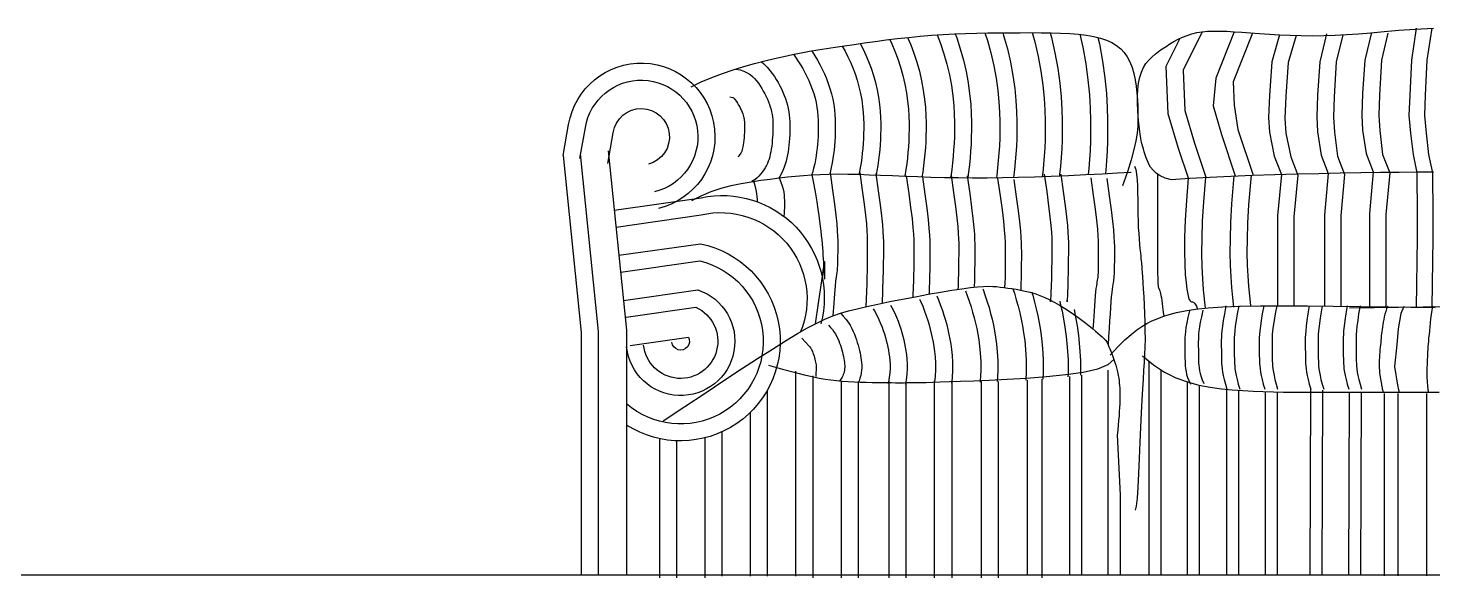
# Model space of a CAD drawing. Header units: inches. Extents: x 11 to 53.5, y 7.4 to 32.2.
# Drawn here: x 41.159 to 43.636, y 22.053 to 23.022 of the extents above; entities that cross this region are included whole.
import ezdxf

# ---------------------------------------------------------------- set-up
doc = ezdxf.new("R2010")
doc.units = ezdxf.units.IN
doc.header["$MEASUREMENT"] = 0
doc.layers.add('02', color=2, linetype='Continuous')
doc.layers.add('1', color=1, linetype='Continuous')

msp = doc.modelspace()

# ---------------------------------------------------------------- linework, layer by layer
at = {"layer": '02'}
msp.add_line((43.0846, 22.1993), (43.0846, 22.0579), dxfattribs=at)
for points in [[(42.3281, 22.9183), (42.3462, 22.9268), (42.3647, 22.9346), (42.3836, 22.9417), (42.4026, 22.9482), (42.4214, 22.954), (42.44, 22.9593), (42.4579, 22.964), (42.4751, 22.9682), (42.4914, 22.9719), (42.507, 22.9752), (42.522, 22.9781), (42.5368, 22.9808), (42.5516, 22.9833), (42.5667, 22.9857), (42.5822, 22.9881), (42.5985, 22.9905), (42.6157, 22.993), (42.6338, 22.9956), (42.6525, 22.9982), (42.6719, 23.0007), (42.6916, 23.0031), (42.7117, 23.0053), (42.7319, 23.0073), (42.7522, 23.009), (42.7723, 23.0104), (42.7923, 23.0115), (42.8121, 23.0122), (42.8318, 23.0128), (42.8513, 23.0132), (42.8706, 23.0134), (42.8896, 23.0136), (42.9084, 23.0136), (42.9269, 23.0137), (42.9451, 23.0136), (42.9627, 23.0134), (42.9796, 23.0129), (42.9958, 23.0121), (43.011, 23.0109), (43.0253, 23.0092), (43.0383, 23.007), (43.0501, 23.0041), (43.0606, 23.0006), (43.07, 22.9963), (43.0783, 22.9912), (43.0855, 22.9853), (43.0918, 22.9785), (43.0971, 22.9708), (43.1016, 22.9621), (43.1054, 22.9524), (43.1084, 22.9419), (43.1108, 22.9307), (43.1126, 22.9191), (43.114, 22.9072), (43.1149, 22.8951), (43.1155, 22.8832), (43.1158, 22.8715), (43.1159, 22.8602), (43.1155, 22.8487), (43.1143, 22.8365), (43.1122, 22.8229), (43.1088, 22.8075), (43.1039, 22.7895), (43.0972, 22.7684), (43.0884, 22.7436)], [(42.7099, 23.0051), (42.7153, 22.9924), (42.7209, 22.9775), (42.7261, 22.9618), (42.7307, 22.9455), (42.7345, 22.9289), (42.7375, 22.9125), (42.7397, 22.8966), (42.7412, 22.8815), (42.742, 22.8676), (42.7424, 22.8549), (42.7424, 22.8431), (42.7422, 22.8319), (42.7417, 22.821), (42.7411, 22.8104), (42.7403, 22.7999), (42.7392, 22.7894), (42.738, 22.7788), (42.7364, 22.7677), (42.7351, 22.7597)], [(42.7622, 23.0097), (42.768, 22.9943), (42.7739, 22.9765), (42.7791, 22.9579), (42.7835, 22.9391), (42.7869, 22.9204), (42.7894, 22.9024), (42.7911, 22.8854), (42.792, 22.8698), (42.7924, 22.8556), (42.7924, 22.8426), (42.7922, 22.8303), (42.7917, 22.8185), (42.791, 22.8069), (42.7901, 22.7955), (42.7889, 22.784), (42.7875, 22.7724), (42.7858, 22.7601), (42.7856, 22.7584)], [(42.7936, 23.0115), (42.7963, 23.0043), (42.8026, 22.9853), (42.8082, 22.9654), (42.8129, 22.9452), (42.8165, 22.9252), (42.8192, 22.9059), (42.821, 22.8878), (42.822, 22.8711), (42.8224, 22.8561), (42.8224, 22.8423), (42.8221, 22.8294), (42.8216, 22.8169), (42.8209, 22.8048), (42.8199, 22.7928), (42.8188, 22.7808), (42.8173, 22.7685), (42.8158, 22.758)], [(42.8461, 23.0131), (42.8504, 22.9999), (42.8566, 22.9778), (42.8618, 22.9554), (42.8659, 22.9332), (42.8689, 22.9118), (42.8708, 22.8917), (42.8719, 22.8733), (42.8724, 22.8568), (42.8724, 22.8418), (42.8721, 22.8278), (42.8716, 22.8144), (42.8708, 22.8013), (42.8697, 22.7884), (42.8685, 22.7754), (42.8669, 22.7621), (42.8663, 22.7581)], [(42.8775, 23.0135), (42.8791, 23.0087), (42.8857, 22.9853), (42.8912, 22.9615), (42.8955, 22.9379), (42.8987, 22.9153), (42.9007, 22.894), (42.9019, 22.8747), (42.9024, 22.8573), (42.9024, 22.8416), (42.9021, 22.8269), (42.9015, 22.8129), (42.9007, 22.7992), (42.8996, 22.7857), (42.8983, 22.7722), (42.8967, 22.7586)], [(42.9296, 23.0137), (42.9341, 22.9977), (42.9402, 22.9717), (42.9449, 22.9459), (42.9484, 22.9211), (42.9506, 22.8979), (42.9519, 22.8769), (42.9524, 22.8581), (42.9524, 22.8411), (42.9521, 22.8253), (42.9515, 22.8103), (42.9506, 22.7957), (42.9494, 22.7813), (42.948, 22.7668), (42.9472, 22.76)], [(42.9609, 23.0134), (42.9632, 23.0052), (42.9696, 22.9778), (42.9745, 22.9506), (42.9782, 22.9246), (42.9805, 22.9003), (42.9818, 22.8782), (42.9824, 22.8585), (42.9824, 22.8408), (42.9821, 22.8244), (42.9814, 22.8088), (42.9805, 22.7936), (42.9793, 22.7786), (42.9778, 22.7635), (42.9776, 22.7612)], [(43.0133, 23.0107), (43.0185, 22.9879), (43.0239, 22.9586), (43.0278, 22.9304), (43.0304, 22.9042), (43.0318, 22.8804), (43.0324, 22.8593), (43.0324, 22.8403), (43.0321, 22.8228), (43.0314, 22.8062), (43.0304, 22.7901), (43.0291, 22.7742), (43.0281, 22.7636)], [(43.0453, 23.0053), (43.0479, 22.9941), (43.0536, 22.9634), (43.0576, 22.9339), (43.0603, 22.9065), (43.0618, 22.8817), (43.0624, 22.8597), (43.0624, 22.8401), (43.062, 22.8219), (43.0613, 22.8047), (43.0603, 22.788), (43.059, 22.7715), (43.0584, 22.7653)], [(43.1751, 22.754), (43.1639, 22.7574), (43.1549, 22.7615), (43.1479, 22.7662), (43.1424, 22.7713), (43.1382, 22.7766), (43.135, 22.7821), (43.1326, 22.7877), (43.1306, 22.793), (43.1287, 22.7982), (43.127, 22.8034), (43.1254, 22.8086), (43.1238, 22.8142), (43.1224, 22.8203), (43.121, 22.8272), (43.1197, 22.835), (43.1185, 22.8439), (43.1173, 22.8541), (43.1163, 22.8652), (43.1155, 22.8771), (43.1151, 22.8893), (43.1152, 22.9015), (43.1158, 22.9134), (43.1171, 22.9247), (43.1191, 22.935), (43.1219, 22.9441), (43.1256, 22.952), (43.1299, 22.959), (43.1348, 22.9651), (43.1402, 22.9706), (43.1461, 22.9757), (43.1523, 22.9804), (43.1588, 22.9849), (43.1654, 22.9894), (43.1722, 22.9938), (43.1793, 22.9981), (43.1867, 23.0021), (43.1944, 23.0057), (43.2024, 23.0089), (43.2108, 23.0117), (43.2196, 23.0138), (43.2289, 23.0153), (43.2387, 23.0162), (43.2491, 23.0165), (43.2603, 23.0164), (43.2723, 23.016), (43.2852, 23.0152), (43.2991, 23.0143), (43.3142, 23.0132), (43.3303, 23.0121), (43.3475, 23.0109), (43.3655, 23.0099), (43.3843, 23.0091), (43.4037, 23.0085), (43.4234, 23.0082), (43.4434, 23.0084), (43.4635, 23.009), (43.4837, 23.0102), (43.5044, 23.0117), (43.5262, 23.0136), (43.5498, 23.0157), (43.5757, 23.0178), (43.6046, 23.0199), (43.6369, 23.0217)], [(43.2293, 23.0153), (43.1955, 22.9476), (43.1986, 22.8763), (43.2154, 22.8191), (43.2355, 22.7587)], [(43.2852, 23.0152), (43.2532, 22.9333), (43.2483, 22.8845), (43.2631, 22.8341), (43.2875, 22.7611)], [(43.3176, 23.013), (43.2835, 22.9268), (43.2853, 22.8859), (43.2918, 22.843), (43.3187, 22.7623)], [(43.3655, 23.0099), (43.3518, 22.9624), (43.3475, 22.9031), (43.346, 22.864), (43.3475, 22.838), (43.3562, 22.7961), (43.3687, 22.7639), (43.362, 22.6905), (43.362, 22.5324)], [(43.3945, 23.0085), (43.3808, 22.9609), (43.3764, 22.9016), (43.375, 22.8626), (43.3764, 22.8366), (43.3851, 22.7946), (43.3976, 22.7625), (43.3909, 22.689), (43.3909, 22.5322)], [(43.448, 23.0114), (43.4364, 22.9622), (43.4321, 22.9034), (43.4309, 22.8651), (43.4321, 22.839), (43.4387, 22.7975), (43.4511, 22.7654), (43.4444, 22.6919), (43.4444, 22.5317)], [(43.477, 23.0099), (43.4655, 22.9622), (43.4619, 22.9003), (43.4606, 22.8645), (43.4625, 22.8384), (43.4676, 22.7961), (43.4801, 22.7639), (43.4734, 22.6905), (43.4734, 22.5312)], [(43.5276, 23.0142), (43.5159, 22.9651), (43.5117, 22.9062), (43.5105, 22.868), (43.5117, 22.8419), (43.5182, 22.8004), (43.5307, 22.7683), (43.524, 22.6948), (43.524, 22.5285)], [(43.5565, 23.0128), (43.5451, 22.9651), (43.5414, 22.9032), (43.5402, 22.8674), (43.542, 22.8413), (43.5472, 22.799), (43.5597, 22.7668), (43.553, 22.6934), (43.553, 22.5288)], [(43.6064, 23.0215), (43.5978, 22.9651), (43.5949, 22.9032), (43.5935, 22.8674), (43.5964, 22.8366), (43.6007, 22.799), (43.6074, 22.7668), (43.6079, 22.6934), (43.6079, 22.6514), (43.6061, 22.5294)], [(43.6339, 23.0215), (43.6253, 22.9651), (43.6224, 22.9032), (43.621, 22.8674), (43.6239, 22.8366), (43.6282, 22.799), (43.6349, 22.7668), (43.6354, 22.6934), (43.6354, 22.6514), (43.6336, 22.5297)], [(42.541, 22.9815), (42.5417, 22.9804), (42.5465, 22.9729), (42.551, 22.9652), (42.5553, 22.9574), (42.5593, 22.9494), (42.5632, 22.9413), (42.5667, 22.9328), (42.57, 22.9241), (42.573, 22.915), (42.5756, 22.9057), (42.5778, 22.8964), (42.5795, 22.887), (42.5808, 22.8779), (42.5817, 22.8691), (42.5822, 22.8606), (42.5824, 22.8524), (42.5824, 22.8446), (42.5823, 22.8368), (42.5819, 22.8292), (42.5815, 22.8216), (42.5809, 22.8141), (42.5801, 22.8067), (42.5793, 22.7992), (42.5782, 22.7918), (42.5769, 22.784), (42.5753, 22.7758), (42.5732, 22.7669), (42.5725, 22.7644)], [(42.5945, 22.9899), (42.5995, 22.9808), (42.6043, 22.9713), (42.6089, 22.9616), (42.6131, 22.9514), (42.6172, 22.9408), (42.6209, 22.9297), (42.6241, 22.9182), (42.6268, 22.9065), (42.6289, 22.895), (42.6305, 22.8837), (42.6315, 22.873), (42.6321, 22.8628), (42.6324, 22.8532), (42.6324, 22.8441), (42.6322, 22.8353), (42.6319, 22.8267), (42.6314, 22.8181), (42.6307, 22.8097), (42.6299, 22.8013), (42.6289, 22.7928), (42.6277, 22.7843), (42.6261, 22.7751), (42.6242, 22.7651), (42.6239, 22.764)], [(42.6262, 22.9945), (42.6313, 22.9845), (42.6363, 22.9738), (42.641, 22.9626), (42.6455, 22.9508), (42.6496, 22.9384), (42.6532, 22.9256), (42.6562, 22.9127), (42.6585, 22.8998), (42.6603, 22.8872), (42.6614, 22.8753), (42.6621, 22.8641), (42.6624, 22.8537), (42.6624, 22.8438), (42.6622, 22.8344), (42.6618, 22.8251), (42.6613, 22.816), (42.6606, 22.807), (42.6597, 22.798), (42.6586, 22.789), (42.6573, 22.7797), (42.6557, 22.7698), (42.6543, 22.7629)], [(42.6785, 23.0015), (42.682, 22.9941), (42.6874, 22.9812), (42.6926, 22.9675), (42.6974, 22.9531), (42.7016, 22.9381), (42.7051, 22.9228), (42.7079, 22.9077), (42.7099, 22.8931), (42.7113, 22.8792), (42.7121, 22.8663), (42.7124, 22.8544), (42.7124, 22.8433), (42.7122, 22.8328), (42.7118, 22.8226), (42.7112, 22.8125), (42.7104, 22.8026), (42.7094, 22.7927), (42.7082, 22.7826), (42.7067, 22.7722), (42.7049, 22.7609), (42.7049, 22.7608)], [(43.1899, 23.0036), (43.1652, 22.9541), (43.1688, 22.8713), (43.1868, 22.8101), (43.2048, 22.7561)], [(42.452, 22.9624), (42.4565, 22.9588), (42.4624, 22.953), (42.4672, 22.9472), (42.4712, 22.9417), (42.4749, 22.9364), (42.4783, 22.9311), (42.4815, 22.9256), (42.4846, 22.92), (42.4874, 22.9144), (42.49, 22.9088), (42.4925, 22.9031), (42.4946, 22.8973), (42.4965, 22.8916), (42.4981, 22.8859), (42.4995, 22.8801), (42.5005, 22.8743), (42.5013, 22.8686), (42.5019, 22.8628), (42.5022, 22.857), (42.5024, 22.8512), (42.5024, 22.8453), (42.5023, 22.8393), (42.502, 22.8333), (42.5017, 22.8272), (42.5012, 22.8212), (42.5006, 22.8153), (42.4999, 22.8095), (42.4991, 22.8038), (42.4982, 22.7983), (42.4971, 22.7928), (42.4958, 22.7873), (42.4942, 22.7818), (42.4923, 22.7763), (42.4901, 22.7709), (42.4875, 22.7655), (42.4845, 22.7602), (42.4828, 22.7575)], [(42.5085, 22.9755), (42.512, 22.9707), (42.5166, 22.9639), (42.5209, 22.9572), (42.525, 22.9504), (42.5288, 22.9434), (42.5324, 22.9363), (42.5357, 22.9291), (42.5389, 22.9217), (42.5418, 22.9141), (42.5443, 22.9062), (42.5466, 22.8983), (42.5484, 22.8903), (42.5499, 22.8823), (42.551, 22.8744), (42.5517, 22.8667), (42.5522, 22.8592), (42.5524, 22.852), (42.5524, 22.8449), (42.5523, 22.8378), (42.552, 22.8307), (42.5515, 22.8237), (42.551, 22.8168), (42.5503, 22.8099), (42.5495, 22.8031), (42.5486, 22.7963), (42.5474, 22.7894), (42.546, 22.7822), (42.5442, 22.7746), (42.5419, 22.7667), (42.5407, 22.7631)], [(42.4069, 22.9495), (42.4147, 22.9479), (42.4214, 22.9457), (42.4271, 22.943), (42.4321, 22.94), (42.4364, 22.9365), (42.4402, 22.9327), (42.4436, 22.9286), (42.4468, 22.9244), (42.4498, 22.9199), (42.4527, 22.9154), (42.4554, 22.9107), (42.458, 22.906), (42.4604, 22.9013), (42.4626, 22.8966), (42.4646, 22.8919), (42.4663, 22.8873), (42.4678, 22.8828), (42.4691, 22.8784), (42.4701, 22.874), (42.4709, 22.8696), (42.4715, 22.8651), (42.472, 22.8605), (42.4723, 22.8557), (42.4724, 22.8508), (42.4724, 22.8456), (42.4723, 22.8403), (42.4721, 22.8348), (42.4717, 22.8293), (42.4713, 22.8239), (42.4708, 22.8185), (42.4702, 22.8133), (42.4695, 22.8084), (42.4687, 22.8037), (42.4678, 22.7992), (42.4668, 22.795), (42.4656, 22.7909), (42.4643, 22.787), (42.4627, 22.7831), (42.4608, 22.7793), (42.4587, 22.7755), (42.4563, 22.7717), (42.4536, 22.7679), (42.4507, 22.7643), (42.4477, 22.7609), (42.4445, 22.7578), (42.4414, 22.7551), (42.4382, 22.7529), (42.435, 22.7513)], [(42.3967, 22.9005), (42.4019, 22.8995), (42.4032, 22.899), (42.4033, 22.8989), (42.4043, 22.8977), (42.406, 22.8954), (42.408, 22.8924), (42.4101, 22.8892), (42.412, 22.886), (42.4138, 22.8827), (42.4155, 22.8794), (42.4169, 22.8763), (42.4182, 22.8733), (42.4192, 22.8706), (42.42, 22.8682), (42.4206, 22.866), (42.4211, 22.8638), (42.4215, 22.8616), (42.4219, 22.8592), (42.4221, 22.8566), (42.4223, 22.8535), (42.4224, 22.85), (42.4224, 22.8461), (42.4223, 22.8418), (42.4221, 22.8374), (42.4219, 22.8328), (42.4215, 22.8283), (42.4211, 22.8239), (42.4206, 22.8197), (42.42, 22.8159), (42.4195, 22.8126), (42.419, 22.8099), (42.4184, 22.8077), (42.418, 22.8061), (42.4175, 22.8047), (42.417, 22.8036), (42.4165, 22.8024), (42.4157, 22.8011), (42.4148, 22.7996), (42.4137, 22.798), (42.4125, 22.7966), (42.4115, 22.7954), (42.4108, 22.7948)], [(42.1025, 22.7971), (42.1346, 22.4852), (42.1346, 22.0579)], [(42.1324, 22.8001), (42.1646, 22.4867), (42.1646, 22.0579)], [(42.1821, 22.8052), (42.2146, 22.4893), (42.2146, 22.0579)], [(42.3294, 22.7176), (42.3461, 22.7263), (42.3634, 22.7335), (42.381, 22.7393), (42.3989, 22.744), (42.4167, 22.7478), (42.4342, 22.7509), (42.4513, 22.7534), (42.4677, 22.7556), (42.4832, 22.7575), (42.498, 22.7593), (42.5124, 22.7608), (42.5266, 22.7621), (42.541, 22.7632), (42.5557, 22.7639), (42.571, 22.7644), (42.5872, 22.7646), (42.6045, 22.7644), (42.6228, 22.764), (42.6421, 22.7633), (42.6623, 22.7626), (42.6834, 22.7617), (42.7053, 22.7608), (42.7278, 22.7599), (42.751, 22.7592), (42.7748, 22.7586), (42.7992, 22.7582), (42.8243, 22.758), (42.8502, 22.758), (42.877, 22.7582), (42.9046, 22.7587), (42.9333, 22.7595), (42.963, 22.7606), (42.9936, 22.7619), (43.0241, 22.7634), (43.0533, 22.765), (43.0799, 22.7665), (43.1028, 22.7679), (43.1036, 22.768)], [(42.4832, 22.7575), (42.4863, 22.7504), (42.4886, 22.7439), (42.4903, 22.7379), (42.4915, 22.7324), (42.4921, 22.7273), (42.4925, 22.7226), (42.4926, 22.7183), (42.4926, 22.7143), (42.4926, 22.7106), (42.4926, 22.7072), (42.4926, 22.7039), (42.4925, 22.7006), (42.4924, 22.6974), (42.4922, 22.6941), (42.4919, 22.6907), (42.4918, 22.6899)], [(42.541, 22.7632), (42.5444, 22.7453), (42.5473, 22.7294), (42.5497, 22.7153), (42.5517, 22.7027), (42.5534, 22.6915), (42.5548, 22.6815), (42.5559, 22.6723), (42.5569, 22.6639), (42.5577, 22.6559), (42.5584, 22.6483), (42.5591, 22.6411), (42.5596, 22.6343), (42.5601, 22.6277), (42.5605, 22.6213), (42.5609, 22.6151), (42.5613, 22.609), (42.5616, 22.603), (42.562, 22.5972), (42.5623, 22.592), (42.5627, 22.5874), (42.563, 22.5836), (42.5633, 22.5809), (42.5635, 22.5795), (42.5637, 22.5795), (42.5639, 22.581), (42.564, 22.5838), (42.5641, 22.5876), (42.5641, 22.5919), (42.5641, 22.5965), (42.5641, 22.601), (42.564, 22.605), (42.5639, 22.6082), (42.5637, 22.6101), (42.5633, 22.6098), (42.5625, 22.6062), (42.5612, 22.5981), (42.5592, 22.5846), (42.5563, 22.5646), (42.5523, 22.5369), (42.5471, 22.5005)], [(42.5732, 22.7669), (42.5776, 22.7363), (42.581, 22.7116), (42.5833, 22.6919), (42.5849, 22.6765), (42.5859, 22.6644), (42.5864, 22.6549), (42.5866, 22.6471), (42.5866, 22.6401), (42.5866, 22.6334), (42.5866, 22.6268), (42.5865, 22.6205), (42.5865, 22.6144), (42.5863, 22.6087), (42.5861, 22.6035), (42.5859, 22.5988), (42.5855, 22.5947), (42.585, 22.5911), (42.5844, 22.5873), (42.5837, 22.5826), (42.5829, 22.576), (42.5819, 22.5667), (42.5808, 22.5539), (42.5795, 22.5368), (42.578, 22.5144)], [(42.6254, 22.7669), (42.6298, 22.7363), (42.6332, 22.7116), (42.6355, 22.6919), (42.6371, 22.6765), (42.6381, 22.6644), (42.6386, 22.6549), (42.6388, 22.6471), (42.6388, 22.6401), (42.6388, 22.6334), (42.6388, 22.6265), (42.6388, 22.6192), (42.6387, 22.6114), (42.6385, 22.6029), (42.6383, 22.5934), (42.6381, 22.5827), (42.6377, 22.5707), (42.6363, 22.5305)], [(42.6537, 22.7654), (42.6582, 22.7349), (42.6615, 22.7101), (42.6639, 22.6905), (42.6655, 22.675), (42.6664, 22.6629), (42.6669, 22.6534), (42.6671, 22.6456), (42.6672, 22.6386), (42.6671, 22.6319), (42.6671, 22.625), (42.6671, 22.6177), (42.667, 22.6099), (42.6669, 22.6014), (42.6667, 22.5919), (42.6664, 22.5812), (42.665, 22.5366)], [(42.7074, 22.761), (42.7119, 22.7304), (42.7152, 22.7057), (42.7176, 22.686), (42.7192, 22.6705), (42.7201, 22.6584), (42.7206, 22.6489), (42.7208, 22.6411), (42.7208, 22.6342), (42.7208, 22.6274), (42.7208, 22.6205), (42.7208, 22.6133), (42.7207, 22.6055), (42.7206, 22.5969), (42.7204, 22.5874), (42.7201, 22.5767), (42.7197, 22.5647), (42.7193, 22.5512), (42.7191, 22.5474)], [(42.7358, 22.7595), (42.7402, 22.7289), (42.7435, 22.7042), (42.7459, 22.6845), (42.7475, 22.669), (42.7485, 22.6569), (42.749, 22.6474), (42.7492, 22.6396), (42.7492, 22.6327), (42.7492, 22.6259), (42.7492, 22.619), (42.7491, 22.6118), (42.749, 22.604), (42.7489, 22.5954), (42.7487, 22.5859), (42.7484, 22.5753), (42.7481, 22.5632), (42.7477, 22.5528)], [(42.7865, 22.7625), (42.7909, 22.7319), (42.7942, 22.7072), (42.7966, 22.6875), (42.7982, 22.672), (42.7992, 22.6599), (42.7997, 22.6504), (42.7999, 22.6426), (42.7999, 22.6357), (42.7999, 22.6289), (42.7999, 22.622), (42.7998, 22.6147), (42.7998, 22.607), (42.7996, 22.5984), (42.7994, 22.5889), (42.7991, 22.5782), (42.7988, 22.5662), (42.7986, 22.5614)], [(42.8148, 22.761), (42.8193, 22.7304), (42.8226, 22.7057), (42.825, 22.686), (42.8266, 22.6705), (42.8275, 22.6584), (42.828, 22.6489), (42.8282, 22.6411), (42.8282, 22.6342), (42.8282, 22.6274), (42.8282, 22.6205), (42.8282, 22.6133), (42.8281, 22.6055), (42.828, 22.5969), (42.8278, 22.5874), (42.8275, 22.5767), (42.8271, 22.5651)], [(42.9506, 22.764), (42.955, 22.7334), (42.9583, 22.7086), (42.9607, 22.689), (42.9623, 22.6735), (42.9633, 22.6614), (42.9638, 22.6519), (42.9639, 22.6441), (42.964, 22.6372), (42.964, 22.6304), (42.9639, 22.6235), (42.9639, 22.6162), (42.9638, 22.6084), (42.9637, 22.5999), (42.9635, 22.5904), (42.9632, 22.5797), (42.9628, 22.5677), (42.9624, 22.5542), (42.9618, 22.5391), (42.9618, 22.542)], [(42.9798, 22.764), (42.9842, 22.7334), (42.9875, 22.7086), (42.9899, 22.689), (42.9915, 22.6735), (42.9925, 22.6614), (42.993, 22.6519), (42.9932, 22.6441), (42.9932, 22.6372), (42.9932, 22.6304), (42.9932, 22.6235), (42.9931, 22.6162), (42.9931, 22.6084), (42.9929, 22.5999), (42.9927, 22.5904), (42.9925, 22.5797), (42.9921, 22.5677), (42.9916, 22.5542), (42.991, 22.5391), (42.991, 22.542)], [(43.0326, 22.758), (43.037, 22.7274), (43.0403, 22.7027), (43.0427, 22.683), (43.0443, 22.6675), (43.0453, 22.6555), (43.0458, 22.6459), (43.046, 22.6381), (43.046, 22.6312), (43.046, 22.6245), (43.046, 22.6179), (43.046, 22.6116), (43.0459, 22.6055), (43.0458, 22.5999), (43.0457, 22.5947), (43.0455, 22.5901), (43.0453, 22.5862), (43.0449, 22.5829), (43.0446, 22.58), (43.0441, 22.5774), (43.0436, 22.5746), (43.0431, 22.5715), (43.0425, 22.5676), (43.0419, 22.5629), (43.0412, 22.5569), (43.0406, 22.5496), (43.0399, 22.5412), (43.0392, 22.5321), (43.0386, 22.5227), (43.0379, 22.5136), (43.0374, 22.505), (43.0369, 22.4975), (43.0365, 22.4913)], [(43.1099, 22.7785), (43.112, 22.7722), (43.1135, 22.764), (43.1145, 22.7543), (43.1151, 22.7433), (43.1153, 22.7314), (43.1154, 22.719), (43.1155, 22.7063), (43.1157, 22.6939), (43.116, 22.6818), (43.1165, 22.6704), (43.1172, 22.6596), (43.1179, 22.6496), (43.1187, 22.6405), (43.1194, 22.6325), (43.1201, 22.6256), (43.1208, 22.6198), (43.1212, 22.6154), (43.1216, 22.6117), (43.122, 22.6086), (43.1222, 22.6054), (43.1225, 22.6017), (43.1229, 22.597), (43.1233, 22.591), (43.1238, 22.5832), (43.1245, 22.5732), (43.1252, 22.5614), (43.126, 22.548), (43.1267, 22.5336), (43.1274, 22.5185), (43.1279, 22.5032), (43.1282, 22.488), (43.1283, 22.4734), (43.128, 22.4595), (43.1275, 22.4461), (43.1268, 22.4326), (43.1259, 22.4183), (43.1248, 22.4029), (43.1237, 22.3857), (43.1225, 22.3661), (43.1213, 22.3438), (43.1202, 22.3183), (43.119, 22.291), (43.1179, 22.2633), (43.1167, 22.2367), (43.1155, 22.2128), (43.1142, 22.1931), (43.1127, 22.1791), (43.1112, 22.1722)], [(43.1506, 22.7644), (43.1506, 22.7226), (43.1506, 22.689), (43.1506, 22.6625), (43.1506, 22.6421), (43.1506, 22.6267), (43.1506, 22.6151), (43.1506, 22.6063), (43.1506, 22.5993), (43.1506, 22.5931), (43.1506, 22.5875), (43.1507, 22.5825), (43.1507, 22.578), (43.1509, 22.5742), (43.151, 22.5709), (43.1513, 22.5682), (43.1516, 22.5659), (43.1521, 22.5642), (43.1526, 22.5627), (43.1531, 22.5614), (43.1537, 22.56), (43.1544, 22.5585), (43.1551, 22.5565), (43.1558, 22.5539), (43.1564, 22.5505), (43.1571, 22.5462), (43.1577, 22.5413), (43.1584, 22.536), (43.159, 22.5306), (43.1597, 22.5254), (43.1604, 22.5207), (43.1611, 22.5169), (43.1619, 22.5141)], [(43.1744, 22.7551), (43.2072, 22.7572), (43.2424, 22.7591), (43.2795, 22.7608), (43.3178, 22.7623), (43.3569, 22.7636), (43.3961, 22.7647), (43.4348, 22.7656), (43.4725, 22.7664), (43.5088, 22.767), (43.5434, 22.7675), (43.5764, 22.7678), (43.6076, 22.7681), (43.6371, 22.7684)], [(43.2347, 22.7587), (43.2312, 22.7156), (43.2292, 22.6815), (43.2282, 22.6515), (43.228, 22.6249), (43.2286, 22.6012), (43.2297, 22.5799), (43.2311, 22.5602), (43.2341, 22.5281)], [(43.2851, 22.761), (43.281, 22.7121), (43.2791, 22.6792), (43.2782, 22.6505), (43.278, 22.6253), (43.2785, 22.603), (43.2796, 22.583), (43.2809, 22.5644), (43.2826, 22.5466), (43.2844, 22.5295)], [(43.3153, 22.7622), (43.311, 22.71), (43.3091, 22.6779), (43.3082, 22.6499), (43.308, 22.6256), (43.3085, 22.6041), (43.3095, 22.5849), (43.3108, 22.5669), (43.3124, 22.5495), (43.3142, 22.5327)], [(42.4382, 22.7529), (42.4404, 22.7441), (42.4421, 22.7365), (42.4432, 22.73), (42.444, 22.7245), (42.4445, 22.7199), (42.4447, 22.7161), (42.4447, 22.7157)], [(42.8685, 22.7565), (42.8729, 22.7259), (42.8763, 22.7012), (42.8787, 22.6815), (42.8803, 22.666), (42.8812, 22.654), (42.8817, 22.6444), (42.8819, 22.6366), (42.8819, 22.6297), (42.8819, 22.6229), (42.8819, 22.616), (42.8819, 22.6088), (42.8818, 22.601), (42.8817, 22.5924), (42.8815, 22.5829), (42.8812, 22.5723), (42.8809, 22.5643)], [(42.8969, 22.755), (42.9013, 22.7244), (42.9046, 22.6997), (42.907, 22.68), (42.9086, 22.6646), (42.9096, 22.6525), (42.9101, 22.6429), (42.9102, 22.6351), (42.9103, 22.6282), (42.9103, 22.6214), (42.9103, 22.6145), (42.9102, 22.6073), (42.9101, 22.5995), (42.91, 22.5909), (42.9098, 22.5814), (42.9095, 22.5708), (42.9092, 22.5599)], [(43.0609, 22.7565), (43.0654, 22.7259), (43.0687, 22.7012), (43.0711, 22.6815), (43.0727, 22.666), (43.0736, 22.654), (43.0741, 22.6444), (43.0743, 22.6366), (43.0743, 22.6297), (43.0743, 22.623), (43.0743, 22.6164), (43.0743, 22.6101), (43.0742, 22.604), (43.0742, 22.5984), (43.074, 22.5932), (43.0738, 22.5886), (43.0736, 22.5847), (43.0733, 22.5814), (43.0729, 22.5786), (43.0725, 22.5759), (43.072, 22.5731), (43.0714, 22.57), (43.0709, 22.5662), (43.0702, 22.5614), (43.0696, 22.5554), (43.0689, 22.548), (43.0682, 22.5392), (43.0675, 22.5292), (43.0667, 22.5179), (43.0659, 22.5056), (43.065, 22.4923), (43.0642, 22.4781), (43.0633, 22.4632)], [(43.2045, 22.757), (43.2012, 22.7178), (43.1992, 22.6833), (43.1981, 22.6532), (43.1979, 22.6274), (43.1984, 22.6056), (43.1993, 22.5875), (43.2006, 22.5729), (43.202, 22.5615), (43.2035, 22.553), (43.2049, 22.5471), (43.2063, 22.5431), (43.2077, 22.5408), (43.2091, 22.5397), (43.2105, 22.5393), (43.2118, 22.5392), (43.2132, 22.5389), (43.2144, 22.538), (43.2157, 22.5367), (43.2169, 22.5351), (43.2179, 22.5332), (43.2189, 22.5313), (43.2198, 22.5295), (43.2204, 22.5279), (43.2209, 22.5267)], [(42.2791, 22.3295), (42.317, 22.3548), (42.3527, 22.3785), (42.386, 22.4006), (42.417, 22.421), (42.4455, 22.4395), (42.4715, 22.456), (42.4948, 22.4706), (42.5156, 22.4831), (42.5336, 22.4934), (42.5497, 22.5018), (42.5642, 22.5087), (42.578, 22.5144), (42.5917, 22.5191), (42.6058, 22.5232), (42.6211, 22.527), (42.6382, 22.5309), (42.6576, 22.5351), (42.6787, 22.5395), (42.701, 22.5439), (42.7236, 22.5483), (42.7461, 22.5525), (42.7677, 22.5564), (42.7877, 22.5597), (42.8054, 22.5624), (42.8205, 22.5644), (42.833, 22.5657), (42.8435, 22.5664), (42.8524, 22.5667), (42.86, 22.5665), (42.8668, 22.566), (42.8732, 22.5653), (42.8797, 22.5644), (42.8865, 22.5635), (42.8937, 22.5625), (42.9013, 22.5614), (42.9091, 22.5599), (42.9173, 22.5582), (42.9257, 22.5561), (42.9342, 22.5536), (42.9429, 22.5505), (42.9516, 22.5469), (42.9604, 22.5427), (42.9691, 22.5382), (42.9778, 22.5333), (42.9862, 22.5281), (42.9945, 22.5228), (43.0024, 22.5174), (43.01, 22.512), (43.0171, 22.5067), (43.0239, 22.5016), (43.0301, 22.4966), (43.0358, 22.492), (43.0409, 22.4877), (43.0454, 22.4838), (43.0493, 22.4804), (43.0525, 22.4776), (43.055, 22.4754), (43.0569, 22.4736), (43.0584, 22.4721), (43.0595, 22.4708), (43.0604, 22.4694), (43.0613, 22.4678), (43.0622, 22.4658), (43.0632, 22.4633), (43.0645, 22.4601), (43.0661, 22.4563), (43.0678, 22.4521), (43.0696, 22.4474), (43.0714, 22.4426), (43.0733, 22.4375), (43.075, 22.4325), (43.0766, 22.4275), (43.078, 22.4228), (43.0793, 22.4182), (43.0803, 22.4137), (43.0812, 22.4093), (43.0819, 22.4049), (43.0825, 22.4005), (43.083, 22.3961), (43.0834, 22.3915), (43.0837, 22.3868), (43.0839, 22.3819), (43.084, 22.3768), (43.084, 22.3713), (43.084, 22.3656), (43.0838, 22.3594), (43.0835, 22.3528), (43.083, 22.3458), (43.0825, 22.3382), (43.0818, 22.3302), (43.081, 22.3219), (43.0801, 22.3132), (43.0791, 22.3042), (43.0846, 22.1993)], [(42.8423, 22.5624), (42.8429, 22.5608), (42.8468, 22.5499), (42.8503, 22.5393), (42.8534, 22.529), (42.8562, 22.5187), (42.8587, 22.5085), (42.861, 22.4983), (42.863, 22.4878), (42.8649, 22.4769), (42.8665, 22.4648), (42.8679, 22.451), (42.8688, 22.4351), (42.8689, 22.4172), (42.8679, 22.3987)], [(42.8954, 22.5622), (42.898, 22.5543), (42.9014, 22.5427), (42.9046, 22.5313), (42.9074, 22.52), (42.9099, 22.5085), (42.9122, 22.4968), (42.9143, 22.4845), (42.9162, 22.4708), (42.9178, 22.4549), (42.9188, 22.4367), (42.9189, 22.416), (42.9181, 22.4012)], [(42.7308, 22.5439), (42.732, 22.5414), (42.7364, 22.5314), (42.7398, 22.5225), (42.7427, 22.5143), (42.7453, 22.5064), (42.7476, 22.4987), (42.7497, 22.491), (42.7516, 22.4834), (42.7533, 22.4758), (42.7548, 22.4681), (42.7561, 22.4602), (42.7573, 22.4517), (42.7582, 22.4423), (42.7589, 22.4317), (42.7589, 22.4199), (42.7582, 22.4071), (42.7567, 22.3948)], [(42.7611, 22.5496), (42.7641, 22.5427), (42.7679, 22.5329), (42.7711, 22.524), (42.7739, 22.5154), (42.7765, 22.5069), (42.7787, 22.4986), (42.7808, 22.4902), (42.7827, 22.4819), (42.7843, 22.4735), (42.7858, 22.4648), (42.7871, 22.4553), (42.7882, 22.4446), (42.7889, 22.4326), (42.7889, 22.4192), (42.7881, 22.4045), (42.787, 22.3956)], [(42.8117, 22.5583), (42.8148, 22.5504), (42.8184, 22.5402), (42.8216, 22.5303), (42.8245, 22.5207), (42.8271, 22.5112), (42.8295, 22.5017), (42.8316, 22.4921), (42.8335, 22.4824), (42.8352, 22.4723), (42.8367, 22.4613), (42.838, 22.4486), (42.8388, 22.4342), (42.8389, 22.418), (42.838, 22.4001), (42.8376, 22.3975)], [(42.9285, 22.557), (42.9303, 22.551), (42.9336, 22.5389), (42.9366, 22.5268), (42.9393, 22.5146), (42.9417, 22.5022), (42.9439, 22.489), (42.946, 22.4743), (42.9477, 22.4573), (42.9488, 22.4376), (42.9489, 22.4153), (42.9483, 22.4031)], [(42.9781, 22.5401), (42.979, 22.5362), (42.982, 22.5228), (42.9847, 22.509), (42.9872, 22.4945), (42.9894, 22.4782), (42.9913, 22.4592), (42.9926, 22.4371), (42.9927, 22.412), (42.9925, 22.407)], [(42.5922, 22.5186), (42.5965, 22.514), (42.601, 22.5086), (42.6049, 22.5032), (42.6083, 22.4978), (42.6113, 22.4924), (42.6139, 22.4871), (42.6161, 22.482), (42.618, 22.4771), (42.6197, 22.4723), (42.6212, 22.4676), (42.6226, 22.4629), (42.6239, 22.4582), (42.625, 22.4537), (42.626, 22.4492), (42.6269, 22.4448), (42.6276, 22.4405), (42.6282, 22.4363), (42.6286, 22.432), (42.6289, 22.4276), (42.6289, 22.4231), (42.6286, 22.4185), (42.6281, 22.4139), (42.6272, 22.4092), (42.6259, 22.4046), (42.6243, 22.4002), (42.6227, 22.3964)], [(42.649, 22.527), (42.6514, 22.5233), (42.6557, 22.5154), (42.6593, 22.508), (42.6623, 22.501), (42.6648, 22.4946), (42.667, 22.4885), (42.6689, 22.4825), (42.6707, 22.4766), (42.6723, 22.4708), (42.6737, 22.4651), (42.675, 22.4594), (42.6761, 22.4538), (42.677, 22.4481), (42.6778, 22.4422), (42.6785, 22.4359), (42.6789, 22.4292), (42.6789, 22.4219), (42.6785, 22.4142), (42.6775, 22.4061), (42.6759, 22.3977), (42.675, 22.3946)], [(42.6799, 22.5336), (42.6823, 22.5293), (42.6866, 22.5205), (42.6901, 22.5124), (42.6929, 22.505), (42.6954, 22.4982), (42.6976, 22.4915), (42.6995, 22.4849), (42.7013, 22.4784), (42.7029, 22.472), (42.7043, 22.4655), (42.7056, 22.4591), (42.7067, 22.4526), (42.7076, 22.4458), (42.7084, 22.4383), (42.7089, 22.4301), (42.7089, 22.4212), (42.7084, 22.4115), (42.7071, 22.4014), (42.7058, 22.3943)], [(43.0033, 22.5258), (43.006, 22.5124), (43.0086, 22.497), (43.0109, 22.4797), (43.013, 22.4595), (43.0143, 22.436), (43.0145, 22.4097)], [(43.0666, 22.4451), (43.0806, 22.4599), (43.0928, 22.472), (43.1037, 22.4818), (43.1136, 22.4897), (43.1228, 22.496), (43.1317, 22.5012), (43.1405, 22.5056), (43.1497, 22.5095), (43.1596, 22.5133), (43.1708, 22.5169), (43.1838, 22.5204), (43.1992, 22.5236), (43.2175, 22.5263), (43.2394, 22.5287), (43.2654, 22.5305), (43.2961, 22.5318), (43.3317, 22.5323), (43.3716, 22.5324), (43.4146, 22.5321), (43.4597, 22.5315), (43.5058, 22.5307), (43.5519, 22.5301), (43.597, 22.5295), (43.64, 22.5293)], [(43.2066, 22.5231), (43.2039, 22.5118), (43.2018, 22.5022), (43.2004, 22.494), (43.1994, 22.4871), (43.1988, 22.4812), (43.1985, 22.4761), (43.1984, 22.4715), (43.1984, 22.4673), (43.1984, 22.4632), (43.1984, 22.4592), (43.1984, 22.4553), (43.1985, 22.4513), (43.1985, 22.4474), (43.1986, 22.4434), (43.1987, 22.4393), (43.1988, 22.4351), (43.199, 22.4307), (43.1993, 22.4262), (43.1998, 22.4215), (43.2006, 22.4165), (43.2017, 22.4114), (43.2033, 22.406), (43.2055, 22.4003), (43.2082, 22.3943)], [(43.2304, 22.5243), (43.2277, 22.513), (43.2257, 22.5034), (43.2242, 22.4952), (43.2233, 22.4883), (43.2227, 22.4824), (43.2224, 22.4773), (43.2223, 22.4727), (43.2222, 22.4685), (43.2222, 22.4644), (43.2222, 22.4604), (43.2223, 22.4565), (43.2223, 22.4525), (43.2223, 22.4486), (43.2224, 22.4446), (43.2225, 22.4405), (43.2226, 22.4363), (43.2228, 22.4319), (43.2231, 22.4274), (43.2236, 22.4227), (43.2244, 22.4177), (43.2256, 22.4126), (43.2272, 22.4072), (43.2293, 22.4015), (43.232, 22.3955)], [(43.271, 22.532), (43.2682, 22.5178), (43.2662, 22.506), (43.2647, 22.4962), (43.2638, 22.4882), (43.2632, 22.4817), (43.2629, 22.4762), (43.2628, 22.4715), (43.2628, 22.4673), (43.2628, 22.4632), (43.2628, 22.4592), (43.2629, 22.4553), (43.2629, 22.4513), (43.2629, 22.4474), (43.263, 22.4434), (43.2631, 22.4393), (43.2632, 22.4351), (43.2634, 22.4307), (43.2637, 22.4261), (43.2642, 22.421), (43.265, 22.4154), (43.2662, 22.4092), (43.2678, 22.4022), (43.2699, 22.3943), (43.2726, 22.3853)], [(43.2937, 22.532), (43.2909, 22.5178), (43.2889, 22.506), (43.2874, 22.4962), (43.2864, 22.4882), (43.2858, 22.4817), (43.2856, 22.4762), (43.2855, 22.4715), (43.2855, 22.4673), (43.2855, 22.4632), (43.2855, 22.4592), (43.2855, 22.4553), (43.2856, 22.4513), (43.2856, 22.4474), (43.2857, 22.4434), (43.2858, 22.4393), (43.2859, 22.4351), (43.2861, 22.4307), (43.2864, 22.4261), (43.2869, 22.421), (43.2877, 22.4154), (43.2889, 22.4092), (43.2905, 22.4022), (43.2926, 22.3943), (43.2953, 22.3853)], [(43.3378, 22.532), (43.3351, 22.5178), (43.333, 22.506), (43.3316, 22.4962), (43.3306, 22.4882), (43.33, 22.4817), (43.3297, 22.4762), (43.3296, 22.4715), (43.3296, 22.4673), (43.3296, 22.4632), (43.3297, 22.4592), (43.3297, 22.4553), (43.3297, 22.4513), (43.3298, 22.4474), (43.3298, 22.4434), (43.3299, 22.4393), (43.3301, 22.4351), (43.3303, 22.4307), (43.3306, 22.4261), (43.3311, 22.421), (43.3319, 22.4154), (43.333, 22.4092), (43.3346, 22.4022), (43.3367, 22.3943), (43.3395, 22.3853)], [(43.3605, 22.532), (43.3577, 22.5178), (43.3557, 22.506), (43.3542, 22.4962), (43.3532, 22.4882), (43.3527, 22.4817), (43.3524, 22.4762), (43.3523, 22.4715), (43.3523, 22.4673), (43.3523, 22.4632), (43.3523, 22.4592), (43.3524, 22.4553), (43.3524, 22.4513), (43.3524, 22.4474), (43.3525, 22.4434), (43.3526, 22.4393), (43.3527, 22.4351), (43.3529, 22.4307), (43.3532, 22.4261), (43.3537, 22.421), (43.3545, 22.4154), (43.3557, 22.4092), (43.3573, 22.4022), (43.3594, 22.3943), (43.3621, 22.3853)], [(43.4178, 22.532), (43.4154, 22.5178), (43.4137, 22.506), (43.4124, 22.4962), (43.4116, 22.4882), (43.4111, 22.4817), (43.4108, 22.4762), (43.4108, 22.4715), (43.4108, 22.4673), (43.4108, 22.4632), (43.4108, 22.4592), (43.4108, 22.4553), (43.4109, 22.4513), (43.4109, 22.4474), (43.411, 22.4434), (43.4111, 22.4393), (43.4112, 22.4351), (43.4114, 22.4307), (43.4117, 22.4261), (43.4122, 22.421), (43.413, 22.4154), (43.4142, 22.4092), (43.4158, 22.4022), (43.4179, 22.3943), (43.4206, 22.3853)], [(43.4404, 22.532), (43.4381, 22.5178), (43.4363, 22.506), (43.4351, 22.4962), (43.4342, 22.4882), (43.4338, 22.4817), (43.4335, 22.4762), (43.4334, 22.4715), (43.4334, 22.4673), (43.4335, 22.4632), (43.4335, 22.4592), (43.4335, 22.4553), (43.4335, 22.4513), (43.4336, 22.4474), (43.4337, 22.4434), (43.4338, 22.4393), (43.4339, 22.4351), (43.4341, 22.4307), (43.4344, 22.4261), (43.4349, 22.421), (43.4357, 22.4154), (43.4368, 22.4092), (43.4384, 22.4022), (43.4405, 22.3943), (43.4433, 22.3853)], [(43.4846, 22.532), (43.4822, 22.5178), (43.4805, 22.506), (43.4792, 22.4962), (43.4784, 22.4882), (43.4779, 22.4817), (43.4777, 22.4762), (43.4776, 22.4715), (43.4776, 22.4673), (43.4776, 22.4632), (43.4776, 22.4592), (43.4776, 22.4553), (43.4777, 22.4513), (43.4777, 22.4474), (43.4778, 22.4434), (43.4779, 22.4393), (43.478, 22.4351), (43.4782, 22.4307), (43.4785, 22.4261), (43.479, 22.421), (43.4798, 22.4154), (43.481, 22.4092), (43.4826, 22.4022), (43.4847, 22.3943), (43.4874, 22.3853)], [(43.7235, 22.5308), (43.6188, 22.5295), (43.489, 22.5281)], [(43.5073, 22.532), (43.5049, 22.5178), (43.5032, 22.506), (43.5019, 22.4962), (43.5011, 22.4882), (43.5006, 22.4817), (43.5003, 22.4762), (43.5003, 22.4715), (43.5003, 22.4673), (43.5003, 22.4632), (43.5003, 22.4592), (43.5003, 22.4553), (43.5004, 22.4513), (43.5004, 22.4474), (43.5005, 22.4434), (43.5006, 22.4393), (43.5007, 22.4351), (43.5009, 22.4307), (43.5012, 22.4261), (43.5017, 22.421), (43.5025, 22.4154), (43.5037, 22.4092), (43.5053, 22.4022), (43.5074, 22.3943), (43.5101, 22.3853)], [(43.556, 22.5317), (43.5542, 22.527), (43.5526, 22.5223), (43.5512, 22.5176), (43.55, 22.5129), (43.549, 22.5082), (43.5481, 22.5036), (43.5473, 22.4992), (43.5467, 22.4948), (43.5461, 22.4907), (43.5456, 22.4867), (43.5452, 22.4828), (43.5448, 22.479), (43.5444, 22.4752), (43.5441, 22.4713), (43.5437, 22.4674), (43.5433, 22.4633), (43.5429, 22.459), (43.5425, 22.4547), (43.5421, 22.4502), (43.5418, 22.4456), (43.5415, 22.441), (43.5412, 22.4364), (43.5411, 22.4318), (43.5411, 22.4273), (43.5412, 22.4229), (43.5415, 22.4186), (43.5419, 22.4144), (43.5423, 22.4104), (43.5428, 22.4067), (43.5433, 22.4032), (43.5438, 22.3999), (43.5444, 22.3969), (43.5449, 22.3943), (43.5453, 22.3919), (43.5458, 22.3897), (43.5462, 22.3878), (43.5466, 22.386), (43.547, 22.3843), (43.5474, 22.3828), (43.5478, 22.3812)], [(43.5846, 22.5307), (43.5795, 22.5184), (43.5744, 22.4918), (43.5723, 22.4641), (43.5682, 22.4252), (43.5734, 22.3925), (43.5754, 22.3843), (43.5764, 22.3802)], [(43.6348, 22.5317), (43.6337, 22.5243), (43.6327, 22.5169), (43.6318, 22.5095), (43.6309, 22.5022), (43.6302, 22.4951), (43.6295, 22.4883), (43.6289, 22.4817), (43.6283, 22.4757), (43.6279, 22.47), (43.6274, 22.4648), (43.6271, 22.46), (43.6267, 22.4554), (43.6264, 22.4509), (43.6262, 22.4465), (43.626, 22.4422), (43.6258, 22.4377), (43.6256, 22.4331), (43.6254, 22.4283), (43.6253, 22.4235), (43.6252, 22.4187), (43.6252, 22.414), (43.6252, 22.4093), (43.6253, 22.4048), (43.6255, 22.4005), (43.6258, 22.3965), (43.6261, 22.3928), (43.6265, 22.3895), (43.6268, 22.3867), (43.6271, 22.3843), (43.6274, 22.3825), (43.6276, 22.3814), (43.6276, 22.3809)], [(42.5704, 22.498), (42.574, 22.4941), (42.5772, 22.4902), (42.58, 22.4864), (42.5825, 22.4825), (42.5847, 22.4785), (42.5866, 22.4746), (42.5883, 22.4706), (42.5898, 22.4666), (42.5913, 22.4626), (42.5926, 22.4586), (42.5938, 22.4546), (42.5949, 22.4507), (42.5958, 22.4468), (42.5967, 22.443), (42.5974, 22.4394), (42.5979, 22.436), (42.5984, 22.4327), (42.5987, 22.4296), (42.5989, 22.4267), (42.5989, 22.4239), (42.5987, 22.4212), (42.5984, 22.4186), (42.5979, 22.416), (42.5973, 22.4136), (42.5964, 22.4111), (42.5954, 22.4088), (42.5943, 22.4066), (42.5931, 22.4045), (42.592, 22.4026), (42.5909, 22.401), (42.5898, 22.3997), (42.589, 22.3988)], [(42.5234, 22.4749), (42.5365, 22.4611), (42.5376, 22.4596), (42.5386, 22.4583), (42.5395, 22.457), (42.5403, 22.4555), (42.5411, 22.4537), (42.542, 22.4517), (42.543, 22.4492), (42.544, 22.4465), (42.5449, 22.4437), (42.5457, 22.4408), (42.5465, 22.4381), (42.5471, 22.4354), (42.5477, 22.4328), (42.5482, 22.4305), (42.5485, 22.4284), (42.5487, 22.4268), (42.5489, 22.4257), (42.5489, 22.4251), (42.5489, 22.4251), (42.5479, 22.4076)], [(42.4644, 22.4275), (42.4894, 22.4207), (42.5101, 22.4152), (42.5273, 22.4108), (42.5417, 22.4074), (42.5539, 22.4049), (42.5646, 22.4029), (42.5746, 22.4015), (42.5843, 22.4004), (42.5945, 22.3996), (42.605, 22.3989), (42.6157, 22.3983), (42.6264, 22.3978), (42.6369, 22.3975), (42.6471, 22.3973), (42.6568, 22.3971), (42.6658, 22.397), (42.6741, 22.3969), (42.6816, 22.3968), (42.6887, 22.3967), (42.6956, 22.3967), (42.7023, 22.3967), (42.7092, 22.3968), (42.7165, 22.3969), (42.7242, 22.397), (42.7327, 22.3971), (42.7424, 22.3973), (42.7538, 22.3976), (42.7673, 22.398), (42.7836, 22.3985), (42.8031, 22.3992), (42.8263, 22.4002), (42.8536, 22.4013), (42.8852, 22.4028), (42.9195, 22.4048), (42.9546, 22.4074), (42.9885, 22.4109), (43.0193, 22.4154), (43.045, 22.4212), (43.0636, 22.4285), (43.0733, 22.4375)], [(43.1237, 22.4441), (43.143, 22.4281), (43.1628, 22.4154), (43.1829, 22.4054), (43.2032, 22.3979), (43.2234, 22.3925), (43.2434, 22.3886), (43.263, 22.386), (43.2822, 22.3841), (43.3007, 22.3827), (43.3187, 22.3817), (43.3366, 22.3809), (43.3545, 22.3804), (43.3726, 22.3801), (43.3913, 22.3799), (43.4107, 22.3799), (43.431, 22.3799), (43.4525, 22.3799), (43.4749, 22.3799), (43.4978, 22.3799), (43.521, 22.3799), (43.544, 22.3799), (43.5666, 22.3799), (43.5885, 22.3799), (43.6092, 22.3799), (43.6286, 22.3799), (43.6468, 22.3799)], [(42.5125, 22.4167), (42.5125, 22.0554)], [(43.0628, 22.419), (43.0628, 22.0579)], [(43.1348, 22.435), (43.1348, 22.0579)], [(43.1559, 22.4198), (43.1559, 22.0579)], [(42.5425, 22.4089), (42.5425, 22.0526)], [(42.5925, 22.3987), (42.5925, 22.0526)], [(42.6225, 22.3987), (42.6225, 22.0526)], [(42.6768, 22.3987), (42.6768, 22.0526)], [(42.7068, 22.3987), (42.7068, 22.0526)], [(42.7568, 22.3987), (42.7568, 22.0526)], [(42.7878, 22.3987), (42.7878, 22.0526)], [(42.8393, 22.3987), (42.8393, 22.0526)], [(42.8693, 22.3987), (42.8693, 22.0526)], [(42.9207, 22.4014), (42.9207, 22.0579)], [(42.9465, 22.403), (42.9465, 22.0526)], [(42.9951, 22.4073), (42.9951, 22.0579)], [(43.0162, 22.4099), (43.0162, 22.0579)], [(43.2028, 22.3969), (43.2028, 22.0579)], [(43.2239, 22.3924), (43.2239, 22.0579)], [(42.4625, 22.3832), (42.4625, 22.0554)], [(43.272, 22.3851), (43.272, 22.0579)], [(43.2932, 22.3833), (43.2932, 22.0579)], [(43.34, 22.3808), (43.34, 22.0579)], [(43.3612, 22.3803), (43.3612, 22.0579)], [(43.42, 22.3851), (43.4188, 22.0579)], [(43.4411, 22.3833), (43.4399, 22.0579)], [(43.488, 22.3808), (43.4868, 22.0579)], [(43.5091, 22.3803), (43.5079, 22.0579)], [(43.5496, 22.3777), (43.5496, 22.0562)], [(43.5742, 22.3777), (43.5742, 22.0562)], [(43.6242, 22.3777), (43.6242, 22.0562)], [(42.4325, 22.3442), (42.4325, 22.0554)], [(42.2725, 22.2981), (42.2725, 22.0526)], [(42.3025, 22.2942), (42.3025, 22.0526)], [(42.3525, 22.2994), (42.3525, 22.0526)], [(42.3825, 22.3099), (42.3825, 22.0554)]]:
    msp.add_lwpolyline(points, dxfattribs=at)
for points in [[(42.1025, 22.7971), (42.1123, 22.8515, -1.862467), (42.2706, 22.7039, -21.52942)], [(42.132, 22.7918), (42.1418, 22.8462, -1.862467), (42.2639, 22.7332, -0.796643)], [(42.1813, 22.7829), (42.191, 22.8373, -1.862467), (42.2528, 22.7819, -0.796643)], [(42.1928, 22.7009), (42.3458, 22.7227, -0.558306), (42.5569, 22.5007, 2.279426)], [(42.1959, 22.671), (42.3457, 22.6924, -0.613622), (42.5205, 22.4851, -0.508765)], [(42.201, 22.6212), (42.3447, 22.6417, -1.205486), (42.2146, 22.3221, -0.430646)], [(42.2041, 22.5914), (42.3436, 22.6113, -1.272292), (42.2146, 22.3594, -0.420598)], [(42.2092, 22.5416), (42.3402, 22.5603, -1.834535), (42.2146, 22.46, -0.394465)], [(42.2135, 22.5119), (42.3366, 22.5295, -1.731131), (42.2444, 22.4631, -1.731131)], [(42.2205, 22.4624), (42.3234, 22.4771, -1.218991), (42.2942, 22.4681, -1.218991)]]:
    msp.add_lwpolyline(points, format="xyb", dxfattribs=at)
at = {"layer": '1'}
msp.add_line((32.8586, 22.0579), (53.1849, 22.0579), dxfattribs=at)

doc.saveas('drawing.dxf')
